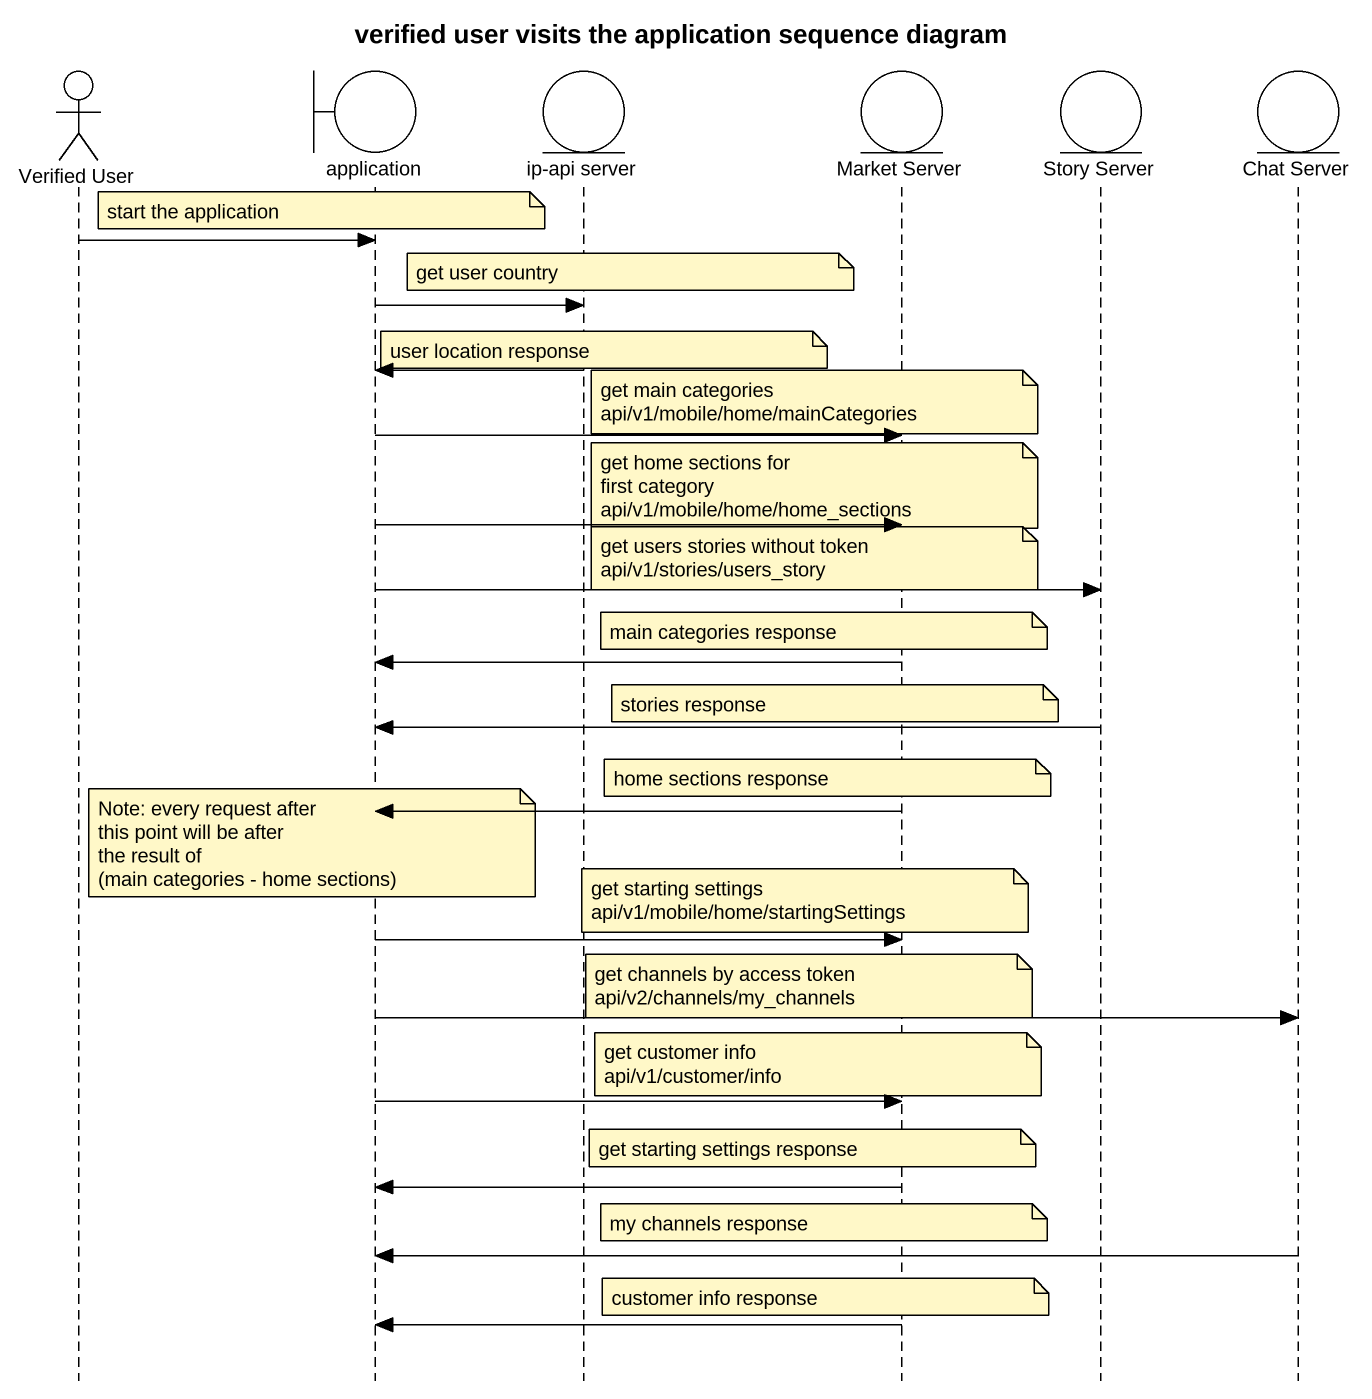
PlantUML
@startuml
title verified user visits the application sequence diagram
hide footbox
actor "Verified User" as Verified_User
boundary application
entity "ip-api server" as ip_api_server
entity "Market Server" as Market_Server
entity "Story Server" as Story_Server
entity "Chat Server" as Chat_Server

note over application : start the application
Verified_User -> application
note over ip_api_server : get user country
application -> ip_api_server
note over ip_api_server : user location response
ip_api_server -> application
note over Market_Server
  get main categories
  api/v1/mobile/home/mainCategories
end note
application -> Market_Server
note over Market_Server
  get home sections for
  first category
  api/v1/mobile/home/home_sections
end note
application -> Market_Server
note over Market_Server
  get users stories without token
  api/v1/stories/users_story
end note
application -> Story_Server
note over Market_Server : main categories response
Market_Server -> application
note over Market_Server : stories response
Story_Server -> application
note over Market_Server : home sections response
Market_Server -> application
note over application
  Note: every request after
  this point will be after
  the result of
  (main categories - home sections)
end note
note over Market_Server
  get starting settings
  api/v1/mobile/home/startingSettings
end note
application -> Market_Server
note over Market_Server
  get channels by access token
  api/v2/channels/my_channels
end note
application -> Chat_Server
note over Market_Server
  get customer info
  api/v1/customer/info
end note
application -> Market_Server
note over Market_Server : get starting settings response
Market_Server -> application
note over Market_Server : my channels response
Chat_Server -> application
note over Market_Server : customer info response
Market_Server -> application
@enduml
